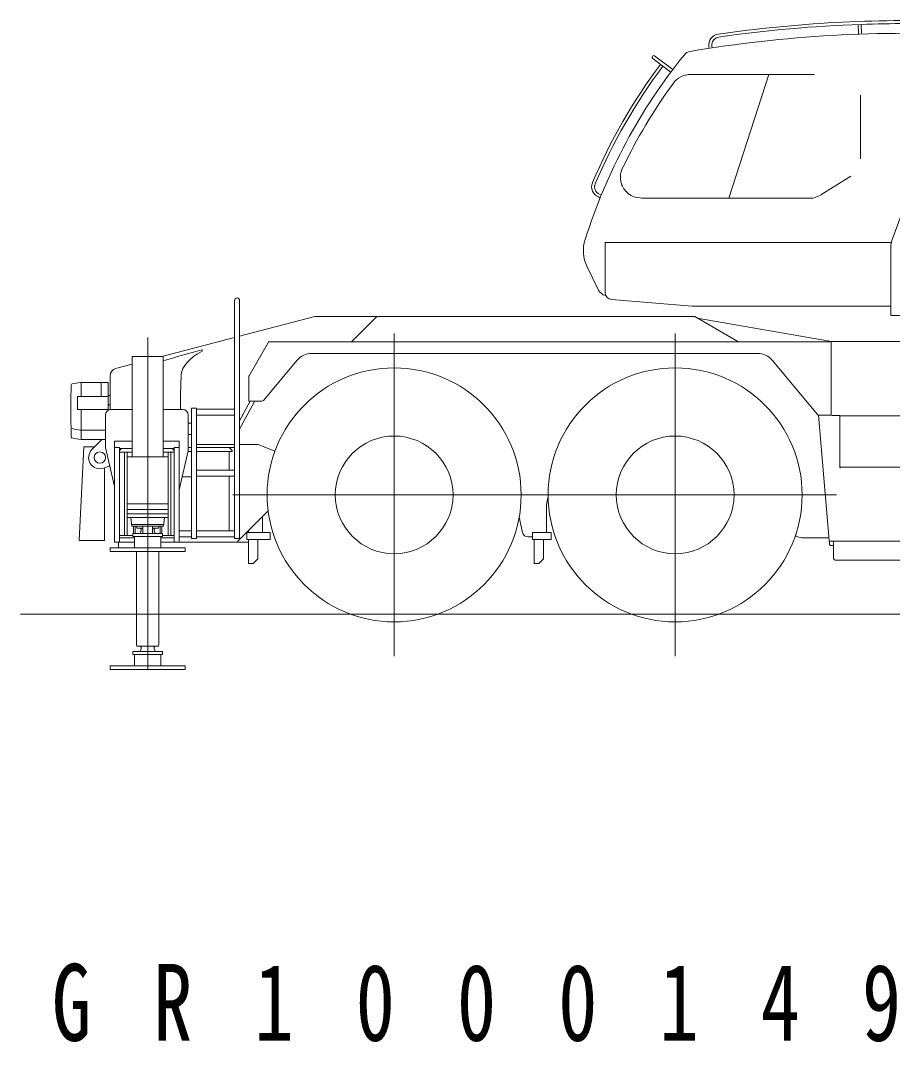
# Model space of a CAD drawing. Units: millimetres, scale not verified. Extents: x -45300 to 56953, y -84282 to 97824.
# Drawn here: x -44754 to -40100, y -84282 to -78789 of the extents above; entities that cross this region are included whole.
import ezdxf

# ---------------------------------------------------------------- set-up
doc = ezdxf.new("R2010")
doc.units = ezdxf.units.MM
doc.header["$LTSCALE"] = 300
doc.layers.add('0-0_0', color=7, linetype='Continuous', lineweight=18)
doc.styles.add('ＭＳ ゴシック', font='')
doc.styles.get('ＭＳ ゴシック').set_extended_font_data('MS Gothic')

msp = doc.modelspace()

# ---------------------------------------------------------------- linework, layer by layer
at = {"layer": '0-0_0'}
for p, q in [((-40280.7, -78862.2), (-40282.6, -78810.2)), ((-40264.8, -78861.6), (-40266.6, -78809.6)), ((-41077.8, -78937.6), (-41079.3, -78927.9)), ((-41062, -78935.2), (-41063.5, -78925.5)), ((-41272.8, -79051.2), (-41369.5, -78978.2)), ((-41077.8, -78937.6), (-41077.8, -78937.6)), ((-41180.4, -79077.5), (-40516, -79077.5)), ((-40973.5, -79737.3), (-40759.1, -79077.5)), ((-40560.7, -79077.5), (-40560.7, -79077.5)), ((-41541.6, -79579), (-41542, -79579.8)), ((-41548.8, -79629.8), (-41548.8, -79629.8)), ((-41548.6, -79602.3), (-41548.6, -79602.3)), ((-40321.7, -79619.9), (-40482.9, -79720.6)), ((-40102.8, -79963.4), (-39977.9, -79622.4)), ((-41669.8, -79731.2), (-41660.2, -79735.1)), ((-41663.8, -79716.4), (-41654.2, -79720.3)), ((-41075, -79737.3), (-41433.7, -79737.3)), ((-41075, -79737.3), (-40521, -79737.3)), ((-40558.9, -79738.2), (-40558.9, -79738.2)), ((-41693.7, -79821), (-41693.7, -79821)), ((-41740.5, -79958), (-41740.3, -79957.4)), ((-41740.5, -79958), (-41740.5, -79958)), ((-41740.5, -79958), (-41740.5, -79958)), ((-41740.3, -79957.4), (-41740.3, -79957.4)), ((-41740.3, -79957.4), (-41740.3, -79957.4)), ((-41738.7, -79957.9), (-41738.7, -79957.9)), ((-41632.9, -79973.4), (-40108.9, -79973.4)), ((-41632.9, -79984.4), (-41632.9, -79973.4)), ((-40105.6, -79973.6), (-40102.8, -79963.4)), ((-41632.9, -79984.4), (-41632.9, -80243.2)), ((-40108.9, -80363.4), (-40108.9, -80000.8)), ((-41671.5, -80225.5), (-41730, -80104.4)), ((-41648.2, -80251.1), (-41649.8, -80248.1)), ((-43585, -81553.8), (-43585, -80283.8)), ((-41645.9, -80252.9), (-41636.2, -80255.5)), ((-41630.2, -80256.8), (-41630.6, -80256.7)), ((-41168.2, -80313.4), (-41599.8, -80279.1)), ((-40108.9, -80313.4), (-41168.2, -80313.4)), ((-43585, -80474.9), (-43183.1, -80370.1)), ((-42853.9, -80370.1), (-43183.1, -80370.1)), ((-42854.5, -80370.6), (-42988, -80503.8)), ((-42851.9, -80369.5), (-41157.3, -80369.5)), ((-41160.2, -80369.5), (-41160.2, -80369.5)), ((-41158.1, -80369.5), (-41158.1, -80369.5)), ((-41155.3, -80370.1), (-41155.5, -80370)), ((-41155.3, -80370.1), (-40926, -80502.5)), ((-40425.1, -80503.4), (-41142.7, -80377.4)), ((-37824.9, -80363.4), (-40108.9, -80363.4)), ((-42759.9, -80459.7), (-42759.9, -82183.5)), ((-41259.9, -80459.7), (-41259.9, -82183.5)), ((-44075.6, -82253.1), (-44075.6, -80480.8)), ((-43999.7, -80583.1), (-43612.2, -80482)), ((-43534.5, -80686.5), (-43430.3, -80506)), ((-43426.6, -80503.8), (-40432.7, -80503.8)), ((-38092.9, -80503.4), (-40426.8, -80503.4)), ((-40426.8, -80507), (-40426.8, -80893)), ((-43785.8, -80547.6), (-43786.3, -80547.8)), ((-43200.1, -80566.1), (-40819.6, -80566.1)), ((-44246.8, -80647.5), (-44158.1, -80624.4)), ((-44157.1, -80583.1), (-44158.1, -80584.1)), ((-44158.1, -81118.1), (-44158.1, -80584.1)), ((-43993.1, -80584.1), (-43993.1, -81118.1)), ((-43457.8, -80817.5), (-43276.7, -80601.8)), ((-40500.7, -80892.5), (-40742.8, -80602.1)), ((-44275.9, -80685.3), (-44275.9, -80865.5)), ((-43900.9, -80787.2), (-43896.1, -80678.5)), ((-43535, -80821.1), (-43535, -80688.6)), ((-44434.2, -80721.5), (-44435.3, -80721.7)), ((-44433, -80721.4), (-44434.2, -80721.5)), ((-44430.8, -80721.1), (-44285.8, -80721.1)), ((-44323.8, -80796.1), (-44323.8, -80721.1)), ((-44285.8, -80866.1), (-44285.8, -80721.1)), ((-44450.6, -80796.1), (-44285.8, -80796.1)), ((-44450.6, -80796.1), (-44450.6, -80866.1)), ((-44275.9, -80791.1), (-44285.8, -80791.1)), ((-43900.9, -80865.1), (-43900.9, -80779.1)), ((-44275.9, -80841.1), (-44285.8, -80841.1)), ((-43585, -80925.8), (-43528.1, -80821.1)), ((-43585, -80971), (-43506.5, -80826.5)), ((-43532.7, -80821.1), (-43535, -80821.1)), ((-43465.4, -80821.1), (-43532.7, -80821.1)), ((-44285.8, -80866.1), (-44450.6, -80866.1)), ((-44430.8, -80865.6), (-44430.8, -81025.6)), ((-44300.9, -81068.4), (-44300.9, -80895.1)), ((-44270.9, -80865.1), (-44158.1, -80865.1)), ((-43993.1, -80865.1), (-43888.9, -80865.1)), ((-43858.9, -81087.1), (-43858.9, -80895.1)), ((-43815, -80858.8), (-43842.2, -80858.8)), ((-43815, -81553.8), (-43815, -80858.8)), ((-43815, -80863.8), (-43612.3, -80863.8)), ((-43815, -80863.8), (-43815, -80863.8)), ((-43815, -80866.1), (-43815, -80866.1)), ((-43814.8, -80896.1), (-43814.8, -80869.1)), ((-43612.2, -80863.8), (-43612.3, -80863.8)), ((-43612.2, -80866.1), (-43612.3, -80866.1)), ((-40493.1, -80896.1), (-40425.9, -80896.1)), ((-40382.8, -80898), (-40421.9, -80898)), ((-40382.9, -80898), (-40382.9, -80899.6)), ((-40382.8, -80896), (-40382.8, -80898)), ((-40382.8, -80898), (-40382.8, -80899.6)), ((-38796.8, -80899.6), (-40382.8, -80899.6)), ((-40381.2, -81176), (-40381.2, -80899.6)), ((-44484.8, -80961.9), (-44484.8, -80962.6)), ((-43858.9, -80939.6), (-43842.2, -80939.6)), ((-44483.7, -81012), (-44483.7, -81012.3)), ((-44435.3, -80975.6), (-44434.2, -80975.7)), ((-44434.2, -80975.7), (-44433, -80975.8)), ((-44430.8, -80976.1), (-44300.9, -80976.1)), ((-44430.8, -80980.7), (-44430.3, -80980.7)), ((-43858.9, -80999.6), (-43842.2, -80999.6)), ((-44440.9, -81565.6), (-44415.6, -81065.6)), ((-44430.8, -81026.1), (-44430.8, -81025.6)), ((-44430.8, -81026.1), (-44301.8, -81026.1)), ((-44415.6, -81065.6), (-44411.3, -81065.6)), ((-44411.3, -81065.6), (-44359.3, -81065.6)), ((-44319.9, -81026.1), (-44373.4, -81079.7)), ((-44252.9, -81276.8), (-44300.9, -81068.4)), ((-44252.9, -81035.1), (-44252.9, -81574.1)), ((-44158.1, -81035.1), (-44252.9, -81035.1)), ((-44252.9, -81069.1), (-44225.9, -81069.1)), ((-44225.9, -81069.1), (-44225.9, -81574.1)), ((-44225.9, -81084.1), (-44214.9, -81073.1)), ((-44217.9, -81073.1), (-44225.9, -81073.1)), ((-44217.9, -81073.1), (-44158.1, -81073.1)), ((-43906.9, -81035.1), (-43993.1, -81035.1)), ((-43993.1, -81073.1), (-43933.9, -81073.1)), ((-43944.9, -81073.1), (-43933.9, -81084.1)), ((-43933.9, -81069.1), (-43933.9, -81574.1)), ((-43906.9, -81069.1), (-43933.9, -81069.1)), ((-43906.9, -81035.1), (-43906.9, -81574.1)), ((-43842.2, -81069.1), (-43858.9, -81069.1)), ((-43815, -81052.1), (-43612.2, -81052.1)), ((-43815, -81069.1), (-43612.2, -81069.1)), ((-43585, -81052.1), (-43494.6, -81052.1)), ((-43479.9, -81055), (-43396.8, -81088.9)), ((-44225.9, -81093.1), (-44158.1, -81093.1)), ((-44198.6, -81538.1), (-44198.6, -81093.1)), ((-44184.9, -81538.1), (-44184.9, -81093.1)), ((-43966.4, -81118.1), (-44184.9, -81118.1)), ((-43993.1, -81093.1), (-43933.9, -81093.1)), ((-43966.4, -81538.1), (-43966.4, -81093.1)), ((-43952.6, -81538.1), (-43952.6, -81093.1)), ((-43858.9, -81087.1), (-43906.9, -81295.5)), ((-43867, -81122.2), (-43866.9, -81122.1)), ((-43866.9, -81122.1), (-43866.9, -81121.8)), ((-43859.6, -81090.1), (-43842.2, -81090.1)), ((-43815, -81090.1), (-43624.9, -81090.1)), ((-43639.9, -81090.1), (-43639.9, -81188.8)), ((-44311.1, -81178.7), (-44278.2, -81167.2)), ((-44305.9, -81176.9), (-44305.9, -81179.6)), ((-44305.9, -81565.6), (-44305.9, -81179.6)), ((-40381.3, -81176), (-40379.6, -81176)), ((-40377.7, -81178), (-40379.7, -81176)), ((-40379.6, -81176), (-40379.6, -81174.4)), ((-38796.8, -81174.4), (-40379.6, -81174.4)), ((-40379.6, -81176), (-40379.5, -81176)), ((-40377.6, -81178), (-40379.6, -81176)), ((-40379.5, -81176), (-40379.5, -81174.4)), ((-43891, -81226.1), (-43842.2, -81226.1)), ((-43815, -81188.8), (-43612.3, -81188.8)), ((-43815, -81188.8), (-43815, -81188.8)), ((-43815, -81191.1), (-43815, -81191.1)), ((-43639.9, -81221.1), (-43639.9, -81513.8)), ((-43612.2, -81188.8), (-43612.3, -81188.8)), ((-43612.2, -81191.1), (-43612.3, -81191.1)), ((-40398, -81321.6), (-43621.8, -81321.6)), ((-41944.7, -81362.2), (-41937.9, -81330.8)), ((-44184.9, -81370.1), (-44185.6, -81370.1)), ((-44184.9, -81370.1), (-43966.4, -81370.1)), ((-44184.9, -81400.1), (-43966.4, -81400.1)), ((-43966.4, -81370.1), (-43965.6, -81370.1)), ((-41946.9, -81522.1), (-41946.9, -81383.4)), ((-44184.9, -81422.1), (-43966.4, -81422.1)), ((-44184.9, -81443.1), (-43966.4, -81443.1)), ((-44162.2, -81476.7), (-44165.7, -81443.1)), ((-43989.1, -81476.7), (-43985.5, -81443.1)), ((-43595.4, -81570.6), (-43432.6, -81406.8)), ((-43461.9, -81437.1), (-43461.9, -81522.1)), ((-42092.4, -81440.1), (-42074.6, -81522.4)), ((-44160.6, -81480.2), (-44075.6, -81480.2)), ((-44160.6, -81480.2), (-44160.6, -81489.1)), ((-44150.6, -81489.1), (-44150.6, -81528.1)), ((-44141.6, -81489.1), (-44141.6, -81528.1)), ((-44135.6, -81489.1), (-44135.6, -81491.4)), ((-44134, -81497.6), (-44135.6, -81491.9)), ((-44109.6, -81513.7), (-44109.6, -81509.1)), ((-44100.6, -81528.1), (-44100.6, -81489.1)), ((-44034.9, -81480.2), (-44075.6, -81480.2)), ((-44050.6, -81489.1), (-44050.6, -81528.1)), ((-44019.2, -81499.1), (-44050.6, -81499.1)), ((-44041.6, -81513.7), (-44041.6, -81509.1)), ((-44034.9, -81480.2), (-43990.6, -81480.2)), ((-44017.3, -81497.6), (-44015.7, -81491.9)), ((-44015.6, -81489.1), (-44015.6, -81491.4)), ((-44009.6, -81528.1), (-44009.6, -81489.1)), ((-44000.6, -81528.1), (-44000.6, -81489.1)), ((-43990.6, -81480.2), (-43990.6, -81489.1)), ((-43536.9, -81522.1), (-43536.9, -81512.1)), ((-44440.9, -81565.6), (-44305.9, -81565.6)), ((-44225.9, -81538.1), (-44155.6, -81538.1)), ((-44225.9, -81550.1), (-44145.6, -81550.1)), ((-44154.6, -81543.6), (-44155.6, -81542.6)), ((-44154.6, -81528.1), (-43996.6, -81528.1)), ((-44154.6, -81543.6), (-43996.6, -81543.6)), ((-44144.6, -81544.1), (-44145.6, -81545.1)), ((-44145.6, -81604.1), (-44145.6, -81545.1)), ((-44119.1, -81528.1), (-44117.7, -81528.1)), ((-44093.4, -81528.1), (-44094.7, -81528.1)), ((-44075.6, -81543.6), (-44075.6, -81528.1)), ((-44056.6, -81528.1), (-44057.8, -81528.1)), ((-44021.6, -81528.1), (-44030.8, -81528.1)), ((-44012.4, -81528.1), (-44021.6, -81528.1)), ((-44006.6, -81544.1), (-44005.6, -81545.1)), ((-44005.6, -81604.1), (-44005.6, -81545.1)), ((-44005.6, -81550.1), (-43933.9, -81550.1)), ((-43996.6, -81543.6), (-43995.6, -81542.6)), ((-43995.6, -81538.1), (-43933.9, -81538.1)), ((-43906.9, -81513.8), (-43842.3, -81513.8)), ((-43842.6, -81546.1), (-43906.9, -81546.1)), ((-43842.2, -81546.1), (-43842.6, -81546.1)), ((-43815, -81513.8), (-43612.3, -81513.8)), ((-43546.9, -81560.1), (-43546.9, -81522.1)), ((-43421.9, -81560.1), (-43546.9, -81560.1)), ((-43536.9, -81688.1), (-43536.9, -81560.1)), ((-43486.9, -81560.1), (-43486.9, -81663.1)), ((-42045.2, -81546.1), (-42021.9, -81546.1)), ((-41921.9, -81522.1), (-42021.9, -81522.1)), ((-42021.9, -81522.1), (-42021.9, -81560.1)), ((-41921.9, -81560.1), (-42021.9, -81560.1)), ((-42011.9, -81688.1), (-42011.9, -81560.1)), ((-41961.9, -81560.1), (-41961.9, -81663.1)), ((-41921.9, -81522.1), (-41921.9, -81560.1)), ((-40617.7, -81538.8), (-40613.1, -81541.9)), ((-40611.6, -81519.9), (-40611.6, -81520)), ((-40585.9, -81550.1), (-40439.4, -81550.1)), ((-40437.9, -81568), (-40438.1, -81566)), ((-40437.9, -81569.6), (-40437.9, -81568)), ((-40437.8, -81569.6), (-40437.8, -81568)), ((-44275.6, -81623.1), (-44275.6, -81604.1)), ((-44275.6, -81604.1), (-43875.6, -81604.1)), ((-44275.6, -81623.1), (-43875.6, -81623.1)), ((-44252.9, -81574.1), (-44176.6, -81574.1)), ((-44230.6, -81574.1), (-44230.6, -81602.1)), ((-44135.6, -81623.1), (-44135.6, -82121.4)), ((-44015.6, -81623.1), (-44015.7, -82121.9)), ((-44005.6, -81574.1), (-43536.9, -81574.1)), ((-43875.6, -81623.1), (-43875.6, -81604.1)), ((-40436.1, -81569.6), (-40436.1, -81582.6)), ((-40426.1, -81592.6), (-40418.1, -81592.6)), ((-40416.1, -81592.6), (-40418.1, -81592.6)), ((-40414.5, -81592.6), (-40416.1, -81592.6)), ((-40414.5, -81589.7), (-40414.5, -81569.6)), ((-40414.5, -81589.7), (-40414.5, -81592.6)), ((-40414.4, -81569.6), (-40414.4, -81660.6)), ((-43511.9, -81688.1), (-43486.9, -81663.1)), ((-41986.9, -81688.1), (-41961.9, -81663.1)), ((-40404.9, -81670.1), (-39753.9, -81670.1)), ((-43536.9, -81688.1), (-43527.4, -81688.1)), ((-43511.9, -81688.1), (-43527.4, -81688.1)), ((-42011.9, -81688.1), (-42002.4, -81688.1)), ((-41986.9, -81688.1), (-42002.4, -81688.1)), ((-34276.4, -81958.1), (-44754, -81958.1)), ((-44154.6, -82158.1), (-44155.6, -82159.1)), ((-44155.6, -82159.1), (-44155.6, -82172.6)), ((-44076.6, -82158.1), (-44154.6, -82158.1)), ((-44134, -82127.6), (-44135.6, -82121.9)), ((-44019.2, -82129.1), (-44132.1, -82129.1)), ((-44109.6, -82143.7), (-44109.6, -82139.1)), ((-43996.6, -82158.1), (-44074.6, -82158.1)), ((-44041.6, -82143.7), (-44041.6, -82139.1)), ((-44017.3, -82127.6), (-44015.7, -82121.9)), ((-43996.6, -82158.1), (-43995.6, -82159.1)), ((-43995.6, -82159.1), (-43995.6, -82172.6)), ((-44154.6, -82173.6), (-44155.6, -82172.6)), ((-43996.6, -82173.6), (-44154.6, -82173.6)), ((-44144.6, -82174.1), (-44145.6, -82175.1)), ((-44145.6, -82234.1), (-44145.6, -82175.1)), ((-44006.6, -82174.1), (-44005.6, -82175.1)), ((-44005.6, -82234.1), (-44005.6, -82175.1)), ((-43996.6, -82173.6), (-43995.6, -82172.6)), ((-44275.6, -82234.1), (-43875.6, -82234.1)), ((-44275.6, -82253.1), (-44275.6, -82234.1)), ((-43875.6, -82253.1), (-44275.6, -82253.1)), ((-43875.6, -82253.1), (-43875.6, -82234.1))]:
    msp.add_line(p, q, dxfattribs=at)
for points in [[(-40170.5, -78859.4), (-40170.5, -78859.4), (-40170.5, -78859.4)], [(-41283.5, -79064.8), (-41340, -79022.2), (-41379.9, -78992.1)], [(-41740, -79957.5), (-41740.3, -79957.4), (-41740.5, -79958)], [(-43585, -81553.8), (-43612.2, -81553.8), (-43612.2, -80283.8)], [(-43785.8, -80547.6), (-43785.3, -80549.2), (-43784.5, -80553.9)], [(-44157.1, -80583.1), (-43994.1, -80583.1), (-43993.1, -80584.1)], [(-44430.8, -80721.1), (-44430.8, -80727.1), (-44430.8, -80796.1)], [(-43815, -81553.8), (-43842.2, -81553.8), (-43842.2, -80858.8)], [(-43814.8, -80896.1), (-43612.5, -80896.1), (-43612.5, -80869.1)], [(-40437.8, -81568), (-40438, -81566), (-40493.9, -80896.1)], [(-43624.9, -81090.1), (-43624.9, -81084.1), (-43639.9, -81069.1)], [(-43814.8, -81221.1), (-43612.5, -81221.1), (-43612.5, -81194.1)], [(-44160.6, -81489.1), (-44075.6, -81489.1), (-43990.6, -81489.1)], [(-44100.6, -81499.1), (-44125.2, -81499.1), (-44132.1, -81499.1)], [(-44154.6, -81528.1), (-44155.6, -81529.1), (-44155.6, -81542.6)], [(-43996.6, -81528.1), (-43995.6, -81529.1), (-43995.6, -81542.6)], [(-43612.5, -81546.1), (-43814.6, -81546.1), (-43815, -81546.1)], [(-43421.9, -81560.1), (-43421.9, -81522.1), (-43546.9, -81522.1)], [(-40437.9, -81569.6), (-38796.8, -81569.6), (-38796.8, -81566)], [(-44176.6, -81574.1), (-44173.6, -81574.1), (-44145.6, -81574.1)]]:
    msp.add_lwpolyline(points, dxfattribs=at)
for centre, radius in [((-42759.9, -81321.6), 678), ((-41259.9, -81321.6), 678), ((-42759.9, -81321.6), 314.2), ((-41259.9, -81321.6), 314.2), ((-44330.9, -81122.1), 30)]:
    msp.add_circle(centre, radius, dxfattribs=at)
for centre, radius, start, end in [((-40020.9, -85857), 7067.6, 88.02603, 98.21047), ((-40020.9, -85856.9), 7051.6, 91.9968, 98.21047), ((-40020.9, -85857), 7051.6, 88.06142, 91.9968), ((-40020.9, -85857.4), 7000, 86.99739, 99.53506), ((-41022, -78919.2), 58, 98.2113, 188.62), ((-40710.3, -53610.3), 25254.8, 271.22468, 271.2714), ((-40509.4, -54151.3), 24710.2, 270.83368, 270.88261), ((-41022, -78919.2), 42, 98.2113, 188.62), ((-38879.3, -80858.6), 2999.2, 141.015, 162.5167), ((-41374.7, -78985.2), 8.65, 52.9864, 232.9864), ((-41172.3, -79002.7), 49.3, 99.5351, 141.015), ((-38882.6, -80855.1), 3063.7, 143.2816, 156.9334), ((-38882.6, -80855.1), 3047.7, 143.2831, 156.9334), ((-41180.4, -79187.4), 109.9, 90, 144.0113), ((-41180.4, -79187.6), 110.1, 90.012, 106.8286), ((-38879.2, -80858.6), 2954, 144.0115, 154.3473), ((-1116699, -79796.6), 1076429, 0.01437, 0.03243), ((-41443, -79627.4), 109.9, 154.3474, 166.6558), ((-41442.8, -79627.4), 110, 154.3537, 166.6495), ((-41464.9, -79621.9), 87.3, 166.8177, 185.2027), ((-41443, -79627.4), 108.9, 181.2851, 268.337), ((-41443, -79627.4), 108.9, 192.6047, 202.1727), ((-41443, -79627.4), 108.9, 199.1833, 204.6756), ((-41443, -79627.4), 108.9, 213.8642, 215.1918), ((-41442.9, -79627.3), 109, 236.2185, 241.0838), ((-41433.6, -79661.5), 75.8, 260.4692, 269.9146), ((-40541.1, -79627.4), 109.9, 282.5603, 301.9963), ((-41549.9, -80017.4), 200, 162.5165, 205.775), ((-41599.5, -80179.5), 36.6, 202.0376, 204.1781), ((-41599.5, -80179.5), 36.6, 202.0368, 204.1775), ((-41626.5, -80203.8), 50, 205.775, 242.2381), ((-41629.2, -80205.3), 46.8, 207.7474, 209.5232), ((-41596.9, -80243.2), 36, 180, 265.4534), ((-43598.6, -80283.8), 13.6, 0, 180), ((-41645, -80249.4), 3.64, 206.9535, 254.9334), ((-42851.9, -80373.1), 3.6, 90, 134.9354), ((-41157.3, -80373.1), 3.6, 60, 90), ((-43426.6, -80508.1), 4.3, 90, 150.0184), ((-40916.2, -91191.9), 11024.2, 105.09056, 106.20723), ((-43200.1, -80666.1), 100, 90, 139.9961), ((-40819.6, -80666.1), 100, 39.8056, 90), ((-44236.9, -80685.3), 39, 104.6187, 180), ((-43530.7, -80688.6), 4.3, 150.0184, 180), ((-39485.6, -80873.6), 5000, 178.4109, 181.0123), ((-44477.7, -80735.1), 6, 102.6945, 178.4109), ((-44380.1, -81168.3), 450, 97.0387, 102.6946), ((-44380.1, -81168.3), 450, 96.4743, 96.7492), ((-43515.3, -80821.8), 10, 331.46, 3.7793), ((-43465.4, -80811.1), 10, 270, 319.9961), ((-44270.9, -80895.1), 30, 90, 180), ((-43888.9, -80895.1), 30, 0, 90), ((-40493.1, -80886.1), 10, 219.8056, 270), ((-40421.9, -80893), 5, 180, 270), ((-40421.8, -80893), 5, 180, 270), ((-44478.8, -80961.8), 6, 181.0125, 240.2339), ((-39485.6, -80873.6), 5000, 181.0203, 181.5856), ((-44477.7, -81012.1), 6, 181.589, 257.3055), ((-44380.1, -80578.9), 450, 257.3055, 263.5257), ((-44380.1, -80528.9), 450, 257.333, 262.9613), ((-44380.1, -80528.9), 450, 263.2508, 263.5257), ((-43494.6, -81091.1), 39, 67.777, 90), ((-44330.9, -81122.1), 60, 135.0482, 289.2692), ((-41846.9, -81383.4), 100, 167.7993, 180), ((-44156.2, -81476.1), 6, 186, 222.7994), ((-44133.6, -81491.4), 2, 180, 195), ((-44132.1, -81497.1), 2, 194.9991, 270), ((-44119.6, -81509.1), 10, 0, 90), ((-44031.6, -81509.1), 10, 90.1299, 180), ((-44019.2, -81497.1), 2, 270, 345.0009), ((-44017.6, -81491.4), 2, 345, 360), ((-43995.1, -81476.1), 6, 317.2006, 354), ((-44075.6, -81544.1), 45, 140.2123, 159.1725), ((-44112.1, -81513.7), 2.5, 320.2123, 0), ((-44039.1, -81513.7), 2.5, 180, 219.7877), ((-44075.6, -81544.1), 45, 20.8275, 39.7877), ((-42045.2, -81516.1), 30, 192.2007, 270), ((-40585.9, -81501.1), 49, 236.2792, 270), ((-40426.1, -81582.6), 10, 180, 270), ((-40404.9, -81660.6), 9.5, 180, 270), ((-44133.6, -82121.4), 2, 180, 195), ((-44132.1, -82127.1), 2, 195, 270), ((-44119.6, -82139.1), 10, 360, 90), ((-44075.6, -82174.1), 45, 140.2123, 159.1725), ((-44112.1, -82143.7), 2.5, 320.2123, 360), ((-44031.6, -82139.1), 10, 90, 180), ((-44039.1, -82143.7), 2.5, 180, 219.7877), ((-44075.6, -82174.1), 45, 20.8275, 39.7877), ((-44019.2, -82127.1), 2, 270, 345), ((-44017.6, -82121.4), 2, 345, 360)]:
    msp.add_arc(centre, radius, start, end, dxfattribs=at)
for centre, major_axis, ratio, start_param, end_param in [((-41648, -79677.5), (46.3, -34.9), 0.999378, 3.38481, 4.97217), ((-41648, -79677.5), (33.5, -25.3), 0.999141, 3.384887, 4.972361), ((-40085.9, -80000.8), (0, -52.3), 0.440134, 4.164226, 4.712101), ((-40085.9, -80000.8), (0, -52.3), 0.440134, 4.164226, 4.712101), ((-41636.7, -80254.4), (-9.66, 2.59), 0.087156, 1.649111, 2.277907), ((-43653.7, -80628.3), (240.3, 69), 0.474381, 2.005094, 2.983626), ((-44323.2, -80795.1), (0, -1), 0.752577, 5.179724, 6.283185)]:
    msp.add_ellipse(centre, major_axis=major_axis, ratio=ratio, start_param=start_param, end_param=end_param, dxfattribs=at)

# ---------------------------------------------------------------- texts
at = {"layer": '0-0_0', "insert": (-44586.9, -84282.2), "char_height": 410.6, "attachment_point": 7, "style": 'ＭＳ ゴシック'}
msp.add_mtext('\\T2.58;\\W0.75;GR1000149\u3000ウエイト無', dxfattribs=at)

doc.saveas('drawing.dxf')
